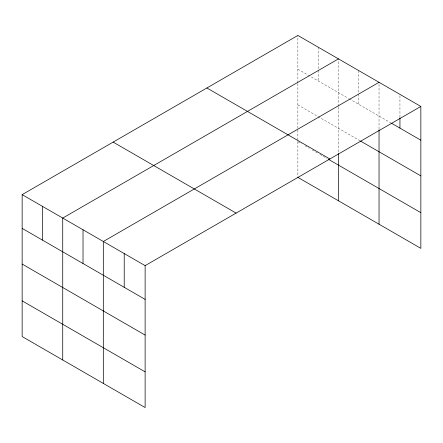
<?xml version="1.0" encoding="UTF-8"?>
<svg xmlns="http://www.w3.org/2000/svg" width="443" height="443" viewBox="0 0 443 443"><rect width="100%" height="100%" fill="white"/><g stroke="black" fill="none" stroke-linecap="round" stroke-linejoin="round"><path stroke-width="0.33" stroke-dasharray="2.21 1.66" d="M297.873 83.611L297.873 176.679M297.873 82.924L297.873 35.451M338.458 107.04L338.458 152.841M338.458 106.353L338.458 58.88M379.036 129.101L379.036 82.309M297.873 69.197L348.602 98.484M349.2 98.828L390.986 122.955M297.873 104.891L359.943 140.724M297.873 141.666L301.456 143.737M305.039 145.802L309.214 148.217M312.199 149.939L318.168 153.383M319.957 154.419L327.117 158.55M399.946 95.754L399.946 117.107M358.747 70.592L358.747 93.323M358.747 94.01L358.747 104.343M318.168 47.163L318.168 80.914"/><path stroke-width="0.66" d="M379.036 129.782L379.036 224.224M22.15 194.638L145.127 265.634L145.127 407.549L22.15 336.553L22.15 194.638L297.873 35.451L420.85 106.447L420.85 248.362L297.873 177.366M338.458 58.88L62.734 218.067L62.734 359.982M379.036 82.309L103.313 241.496L103.313 383.411M145.127 265.634L420.85 106.447M391.584 123.298L420.85 140.198M360.536 141.068L420.85 175.893M206.887 87.98L329.863 158.982M328.313 159.242L420.85 212.668M113.137 142.103L236.113 213.105M22.15 228.383L145.127 299.385M22.15 264.078L145.127 335.08M22.15 300.858L145.127 371.854M399.946 117.794L399.946 128.127M338.458 153.522L338.458 200.795M124.217 253.568L124.217 287.313M83.024 229.784L83.024 263.53M42.439 206.355L42.439 240.1"/></g></svg>
